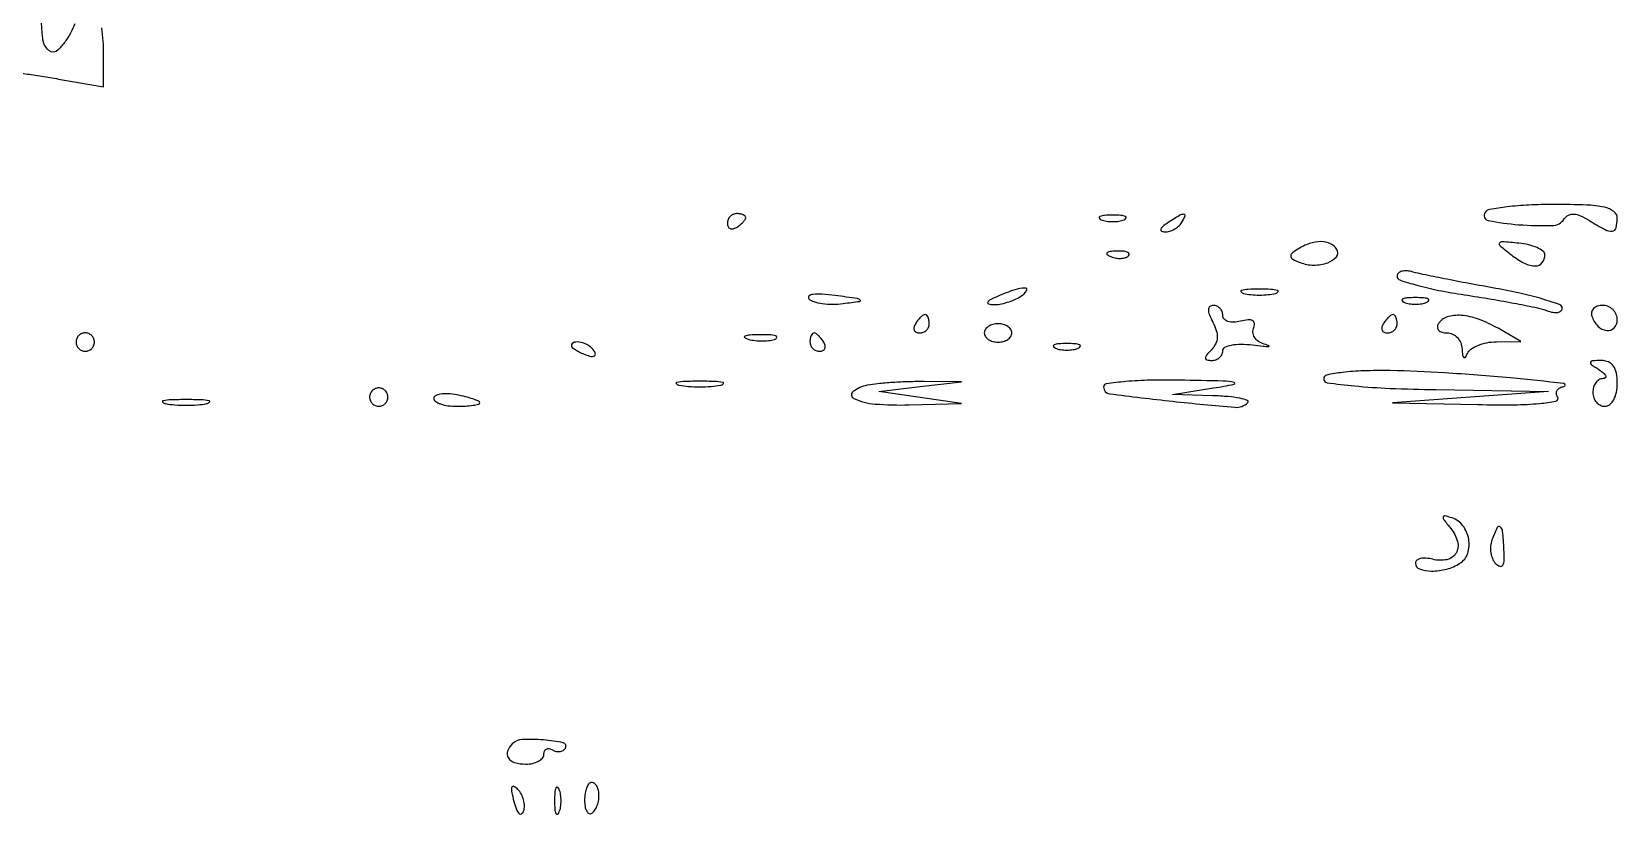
# Model space of a CAD drawing. Extents: x 0 to 448, y 25 to 639.
# Drawn here: x 275.2 to 448, y 387.5 to 472.8 of the extents above; entities that cross this region are included whole.
import ezdxf

# ---------------------------------------------------------------- set-up
doc = ezdxf.new("R2010")
doc.units = 0
doc.header["$MEASUREMENT"] = 0

msp = doc.modelspace()

# ---------------------------------------------------------------- linework, layer by layer
for points in [[(279.867662, 473.686451, -0.032705), (279.431418, 472.741643, -0.031135), (278.805146, 471.743169, -0.031904), (278.064401, 470.838751, -0.404338), (277.033287, 470.784784, -0.193192), (276.370947, 472.0793, -0.021299), (276.143732, 476.745768, -0.000997)], [(273.446401, 468.403899, -0.002163), (275.110497, 468.154396, -0.002159), (276.963592, 467.860158, -0.002399), (278.75, 467.559789), (283, 466.824204), (283, 470.330315, 0.015237), (282.95556, 471.788245, 0.014376), (282.822344, 473.269468, 0.014503)]]:
    msp.add_lwpolyline(points, format="xyb")
for points in [[(351, 451.940983, 0.108972), (351.078288, 451.586039, 0.182303), (351.29375, 451.3746, 0.161196), (351.6179, 451.343488, 0.082592), (352, 451.5, 0.029505), (352.382774, 451.768994, 0.035638), (352.70625, 452.066025, 0.038439), (352.934461, 452.34829, 0.151918), (353, 452.559017, 0.210953), (352.92554, 452.727648, 0.081139), (352.70625, 452.870461, 0.061769), (352.382849, 452.967655, 0.042167), (352, 453, 0.105053), (351.618444, 452.918938, 0.099167), (351.29375, 452.688914, 0.09642), (351.076123, 452.345238, 0.093332)], [(391.75, 452.337719, 0.057986), (392.320008, 452.181385, 0.037979), (393, 452.12966, 0.037979), (393.679992, 452.181385, 0.057986), (394.25, 452.337719, 0.174857), (394.459382, 452.525001, 0.447206), (394.398438, 452.693942, 0.078554), (393.89144, 452.810911, 0.017491), (393, 452.842105, 0.017491), (392.10856, 452.810911, 0.078554), (391.601562, 452.693942, 0.447206), (391.540618, 452.525001, 0.174857)], [(399, 452, 0.027275), (398.445888, 451.597454, 0.147021), (398.239151, 451.292684, 0.37991), (398.327599, 451.095709, 0.102799), (398.690983, 451.015313, 0.074131), (399.192374, 451.083483, 0.053889), (399.713662, 451.298248, 0.054031), (400.175433, 451.618541, 0.075854), (400.5, 452, 0.034464), (400.886554, 452.734105, 0.541951), (400.758161, 452.931144, 0.136158), (400.281145, 452.798791, 0.008108)], [(433.564587, 453.104504, 0.522879), (433.93231, 452.258426, 0.029789), (437.267491, 451.796313, 0.025799), (440.896837, 451.699987, 0.24341), (442.219487, 452.427, -0.127203), (442.670019, 452.827818, -0.135474), (443.247445, 452.947706, -0.08986), (443.993273, 452.762158, -0.032948), (444.955919, 452.25, 0.013856), (446.669492, 451.252644, 0.146366), (447.452705, 451.086752, 0.322104), (447.871255, 451.443003, 0.060677), (448, 452.5, 0.240366), (447.624899, 453.23519, 0.103972), (446.593169, 453.695973, 0.04468), (444.638084, 453.93873, 0.008559), (441.059017, 454, 0.01204), (438.359397, 453.934985, 0.017694), (435.994373, 453.736948, 0.013165), (434.087571, 453.458015, 0.214617)], [(413.166154, 449.123851, 0.034191), (412.531281, 448.657711, 0.265879), (412.410219, 448.325417, 0.234956), (412.631939, 448.02253, 0.027745), (413.416154, 447.670548, 0.091021), (414.916944, 447.389898, 0.08674), (416.446832, 447.652076, 0.13486), (417.379896, 448.305424, 0.321816), (417.435239, 449.104785, 0.149226), (416.731478, 449.723222, 0.105444), (415.696544, 449.948768, 0.084324), (414.453514, 449.743341, 0.058301)], [(436.459563, 448.509162, 0.046693), (437.897448, 447.584409, 0.121228), (439.086278, 447.29734, 0.229079), (439.828802, 447.660363, 0.179564), (440.106089, 448.525, 0.22412), (439.898061, 448.918837, 0.057062), (439.258132, 449.293682, 0.046934), (438.349312, 449.596958, 0.032652), (437.281089, 449.772641, 0.004659), (435.449351, 449.934996, 0.274972), (435.161098, 449.793044, 0.380971), (435.202509, 449.521738, 0.006622)], [(392.8125, 448.316886, 0.051402), (393.359369, 448.160852, 0.05415), (393.916927, 448.123424, 0.060344), (394.402231, 448.202593, 0.126455), (394.729167, 448.395833, 0.296942), (394.77538, 448.614691, 0.208169), (394.592839, 448.799335, 0.077125), (394.112848, 448.910055, 0.028489), (393.416667, 448.921053, 0.018894), (392.670344, 448.862007, 0.168741), (392.37858, 448.720685, 0.470617), (392.395823, 448.538436, 0.054073)], [(424, 446.188949, 0.321957), (424.301188, 445.769688, 0.013532), (426.156301, 445.20025, 0.01896), (428.526727, 444.638105, 0.011821), (431.340598, 444.151345, -0.004757), (434.27282, 443.686679, -0.005769), (437.012345, 443.193225, -0.004925), (439.305657, 442.729301, -0.039259), (440.340598, 442.422795, 0.045636), (440.976512, 442.243236, 0.08405), (441.512551, 442.234507, 0.133735), (441.864228, 442.390425, 0.225613), (442, 442.676005, 0.317734), (441.714734, 443.079592, 0.012137), (439.870313, 443.682508, 0.017852), (437.529127, 444.295204, 0.011156), (434.75, 444.852635, -0.002286), (431.845864, 445.381738, -0.002736), (429.115625, 445.907543, -0.002354), (426.819387, 446.374055, -0.017993), (425.75, 446.637029, 0.04887), (425.079774, 446.758607, 0.083303), (424.514063, 446.710726, 0.123464), (424.140525, 446.50843, 0.210208)], [(359.879084, 443.720916, 0.125777), (360.409135, 443.406666, 0.03685), (361.342255, 443.206558, 0.034474), (362.464453, 443.129383, 0.030966), (363.628178, 443.201823, 0.00364), (365.426323, 443.439398, 0.619159), (365.475091, 443.584911, 0.16175), (365.17432, 443.735683, 0.001592), (362.750907, 444.079094, 0.017045), (361.320931, 444.227622, 0.04841), (360.32021, 444.200259, 0.148104), (359.889627, 444.008926, 0.435813)], [(380.5, 444, 0.014925), (379.658129, 443.608071, 0.152377), (379.384577, 443.343886, 0.491407), (379.464625, 443.161267, 0.051935), (380, 443.085598, 0.053798), (380.682866, 443.134067, 0.029384), (381.5, 443.331527, 0.028934), (382.315929, 443.632796, 0.040566), (383, 444, 0.095694), (383.618131, 444.592871, 0.608383), (383.466394, 444.885992, 0.081911), (382.313446, 444.695838, 0.019739)], [(407.25, 444.310674, 0.039571), (408.047266, 444.168469, 0.024357), (409, 444.122029, 0.024357), (409.952734, 444.168469, 0.039571), (410.75, 444.310674, 0.161593), (411.00914, 444.478988, 0.542911), (410.957812, 444.633659, 0.052887), (410.251983, 444.740287, 0.011065), (409, 444.767997, 0.011065), (407.748017, 444.740287, 0.052887), (407.042188, 444.633659, 0.542911), (406.99086, 444.478988, 0.161593)], [(403.918012, 441.153196, -0.04812), (404.292184, 440.256297, -0.088719), (404.388144, 439.474241, -0.101995), (404.205339, 438.781962, -0.081163), (403.753196, 438.153196, 0.021305), (403.220877, 437.573472, 0.187336), (403.110147, 437.25, 0.341352), (403.272382, 437.056787, 0.053659), (403.8, 437, 0.085817), (404.25823, 437.079231, 0.09382), (404.6475, 437.307061, 0.100327), (404.907853, 437.64657, 0.114044), (405, 438.045313, -0.2778), (405.229824, 438.427041, -0.073276), (405.93027, 438.675316, -0.051316), (406.972763, 438.771289, -0.028364), (408.25, 438.685006, 0.005027), (409.414637, 438.551529, 0.03204), (410.008791, 438.527751, 0.792482), (410.023267, 438.596869, 0.050201), (409.673545, 438.719263, -0.073653), (409.013292, 438.985565, -0.098213), (408.530967, 439.413929, -0.116332), (408.300455, 439.934072, -0.138868), (408.348727, 440.466385, 0.096131), (408.444299, 441.007764, 0.265979), (408.253519, 441.328313, 0.158111), (407.766596, 441.427216, 0.035651), (406.925182, 441.270184, -0.053347), (406.188168, 441.159409, -0.087961), (405.565522, 441.242635, -0.125376), (405.154214, 441.499245, -0.193239), (405, 441.883369, 0.091566), (404.921274, 442.30965, 0.095872), (404.695915, 442.67199, 0.099491), (404.359772, 442.914461, 0.107049), (403.964816, 443, 0.171982), (403.590524, 442.867333, 0.219474), (403.430714, 442.542688, 0.102144), (403.532022, 441.980354, 0.0274)], [(424.75, 443.337719, 0.057986), (425.320008, 443.181385, 0.037979), (426, 443.12966, 0.037979), (426.679992, 443.181385, 0.057986), (427.25, 443.337719, 0.174857), (427.459382, 443.525001, 0.447206), (427.398438, 443.693942, 0.078554), (426.89144, 443.810911, 0.017491), (426, 443.842105, 0.017491), (425.10856, 443.810911, 0.078554), (424.601562, 443.693942, 0.447206), (424.540618, 443.525001, 0.174857)], [(445.229167, 441.8125, 0.113253), (445.877068, 440.749304, 0.165501), (446.846361, 440.257027, 0.244413), (447.653027, 440.540134, 0.190724), (448, 441.416667, 0.099038), (447.879125, 442.020927, 0.097945), (447.534896, 442.534896, 0.097945), (447.020927, 442.879125, 0.099038), (446.416667, 443, 0.077096), (445.841384, 442.910766, 0.119977), (445.414714, 442.651172, 0.144529), (445.204183, 442.264262, 0.134046)], [(371.5, 441, 0.082592), (371.343488, 440.6179, 0.161196), (371.3746, 440.29375, 0.182303), (371.586039, 440.078288, 0.108972), (371.940983, 440, 0.093332), (372.345238, 440.076123, 0.09642), (372.688914, 440.29375, 0.099167), (372.918938, 440.618444, 0.105053), (373, 441, 0.042167), (372.967655, 441.382849, 0.061769), (372.870461, 441.70625, 0.081139), (372.727648, 441.92554, 0.210953), (372.559017, 442, 0.151918), (372.34829, 441.934461, 0.038439), (372.066025, 441.70625, 0.035638), (371.768994, 441.382774, 0.029505)], [(379, 440, 0.148195), (379.115568, 439.618646, 0.098894), (379.440625, 439.29375, 0.082425), (379.926543, 439.074694, 0.064853), (380.5, 439, 0.064853), (381.073457, 439.074694, 0.082425), (381.559375, 439.29375, 0.098894), (381.884432, 439.618646, 0.148195), (382, 440, 0.148195), (381.884432, 440.381354, 0.098894), (381.559375, 440.70625, 0.082425), (381.073457, 440.925306, 0.064853), (380.5, 441, 0.064853), (379.926543, 440.925306, 0.082425), (379.440625, 440.70625, 0.098894), (379.115568, 440.381354, 0.148195)], [(422.5, 441, 0.082592), (422.343488, 440.6179, 0.161196), (422.3746, 440.29375, 0.182303), (422.586039, 440.078288, 0.108972), (422.940983, 440, 0.093332), (423.345238, 440.076123, 0.09642), (423.688914, 440.29375, 0.099167), (423.918938, 440.618444, 0.105053), (424, 441, 0.042167), (423.967655, 441.382849, 0.061769), (423.870461, 441.70625, 0.081139), (423.727648, 441.92554, 0.210953), (423.559017, 442, 0.151918), (423.34829, 441.934461, 0.038439), (423.066025, 441.70625, 0.035638), (422.768994, 441.382774, 0.029505)], [(428.5, 441, 0.139169), (428.392057, 440.620352, 0.191142), (428.521475, 440.29375, 0.138808), (428.889346, 440.073267, 0.066118), (429.440983, 440, -0.110003), (430.041918, 439.866172, -0.095339), (430.56523, 439.485937, -0.090429), (430.93067, 438.91827, -0.086849), (431.078947, 438.25, 0.021021), (431.137165, 437.583427, 0.185333), (431.275306, 437.327933, 0.449116), (431.45138, 437.351958, 0.051902), (431.662281, 437.75, -0.14514), (432.045691, 438.232169, -0.056463), (432.801837, 438.643222, -0.049692), (433.775759, 438.929427, -0.043335), (434.833333, 439.035435), (437.5, 439.070871), (435, 440.5, 0.041492), (432.882969, 441.487303, 0.069277), (430.965731, 441.906192, 0.094398), (429.452373, 441.7368, 0.181328)], [(280, 439, 0.099038), (280.076342, 438.618362, 0.097945), (280.29375, 438.29375, 0.097945), (280.618362, 438.076342, 0.099038), (281, 438, 0.099038), (281.381638, 438.076342, 0.097945), (281.70625, 438.29375, 0.097945), (281.923658, 438.618362, 0.099038), (282, 439, 0.099038), (281.923658, 439.381638, 0.097945), (281.70625, 439.70625, 0.097945), (281.381638, 439.923658, 0.099038), (281, 440, 0.099038), (280.618362, 439.923658, 0.097945), (280.29375, 439.70625, 0.097945), (280.076342, 439.381638, 0.099038)], [(334, 438.606989, 0.2252), (334.088769, 438.419896, 0.029412), (334.455882, 438.154486, 0.029555), (334.957462, 437.875192, 0.020646), (335.551938, 437.618443, 0.036408), (336.131719, 437.443138, 0.155351), (336.487528, 437.474315, 0.32948), (336.606889, 437.674071, 0.1144), (336.492921, 438.011454, 0.115814), (335.901891, 438.603931, 0.080554), (335.026239, 438.969265, 0.115534), (334.291154, 438.972535, 0.349578)], [(353.269032, 439.307009, 0.037336), (354.036634, 439.167106, 0.029507), (354.880008, 439.127736, 0.030339), (355.671085, 439.185595, 0.06278), (356.269032, 439.344063, 0.31318), (356.386009, 439.52287, 0.333666), (356.257153, 439.684921, 0.052471), (355.580113, 439.787295, 0.014395), (354.5, 439.805051, 0.012823), (353.431793, 439.764444, 0.080377), (352.900903, 439.643467, 0.597527), (352.883358, 439.48334, 0.087174)], [(360, 439, 0.105053), (360.081062, 438.618444, 0.099167), (360.311086, 438.29375, 0.09642), (360.654762, 438.076123, 0.093332), (361.059017, 438, 0.108972), (361.413961, 438.078288, 0.182303), (361.6254, 438.29375, 0.161196), (361.656512, 438.6179, 0.082592), (361.5, 439, 0.029505), (361.231006, 439.382774, 0.035638), (360.933975, 439.70625, 0.038439), (360.65171, 439.934461, 0.151918), (360.440983, 440, 0.210953), (360.272352, 439.92554, 0.081139), (360.129539, 439.70625, 0.061769), (360.032345, 439.382849, 0.042167)], [(386.75, 438.337719, 0.057986), (387.320008, 438.181385, 0.037979), (388, 438.12966, 0.037979), (388.679992, 438.181385, 0.057986), (389.25, 438.337719, 0.174857), (389.459382, 438.525001, 0.447206), (389.398438, 438.693942, 0.078554), (388.89144, 438.810911, 0.017491), (388, 438.842105, 0.017491), (387.10856, 438.810911, 0.078554), (386.601562, 438.693942, 0.447206), (386.540618, 438.525001, 0.174857)], [(416, 435, 0.376401), (416.383421, 434.562835, 0.008566), (419.359076, 434.223124, 0.013807), (423.236931, 433.955409, 0.006527), (428.25, 433.813697), (440.5, 433.627394), (432, 433), (423.5, 432.372606), (432.809017, 432.186303, 0.007315), (436.792178, 432.164874, 0.021029), (439.552374, 432.306602, 0.027228), (441.313897, 432.568859, 0.521289), (441.5, 433, -0.11451), (441.367429, 433.392737, -0.160768), (441.448037, 433.751043, -0.14382), (441.737971, 434.01846, -0.086054), (442.190983, 434.152487, 0.889264), (442.191345, 434.47393, 0.006776), (436.352855, 435.087271, 0.006757), (429.176435, 435.645306, 0.011993), (423.25, 435.883116, 0.01164), (420.344007, 435.862314, 0.022698), (418.033279, 435.686767, 0.020661), (416.332144, 435.407826, 0.355694)], [(446, 436, -0.030864), (446.509057, 435.624579, -0.118892), (446.741146, 435.310881, -0.342256), (446.687626, 435.109062, -0.160847), (446.416667, 435.015313, 0.136523), (446.003494, 434.894038, 0.098631), (445.651562, 434.563873, 0.085103), (445.414597, 434.074412, 0.070386), (445.333333, 433.5, 0.087646), (445.434507, 432.927262, 0.094518), (445.725, 432.440625, 0.100101), (446.158026, 432.115099, 0.111732), (446.666667, 432, 0.175719), (447.185356, 432.188095, 0.096565), (447.616667, 432.71875, 0.073637), (447.904031, 433.52356, 0.049024), (448, 434.5, 0.045188), (447.89817, 435.624446, 0.108672), (447.576531, 436.391339, 0.141313), (447.027001, 436.832474, 0.101445), (446.25, 436.984687, 0.011938), (445.271084, 436.952739, 0.327416), (445.083458, 436.798096, 0.309569), (445.169589, 436.563444, 0.011213)], [(312, 433, 0.099038), (312.076342, 432.618362, 0.097945), (312.29375, 432.29375, 0.097945), (312.618362, 432.076342, 0.099038), (313, 432, 0.099038), (313.381638, 432.076342, 0.097945), (313.70625, 432.29375, 0.097945), (313.923658, 432.618362, 0.099038), (314, 433, 0.099038), (313.923658, 433.381638, 0.097945), (313.70625, 433.70625, 0.097945), (313.381638, 433.923658, 0.099038), (313, 434, 0.099038), (312.618362, 433.923658, 0.097945), (312.29375, 433.70625, 0.097945), (312.076342, 433.381638, 0.099038)], [(345.75, 434.294267, 0.029693), (346.774707, 434.159351, 0.017887), (348, 434.115502, 0.017887), (349.225293, 434.159351, 0.029693), (350.25, 434.294267, 0.142433), (350.560023, 434.453014, 0.611425), (350.517188, 434.600334, 0.039503), (349.61149, 434.701569, 0.008087), (348, 434.727636, 0.008087), (346.38851, 434.701569, 0.039503), (345.482812, 434.600334, 0.611425), (345.439977, 434.453014, 0.142433)], [(366.235169, 434.292323, 0.115937), (364.706277, 433.608219, 0.563309), (364.786756, 432.85744, 0.090193), (367.10186, 432.246269, 0.026154), (370.809017, 432.150194), (376.5, 432.300387), (372, 432.96487), (367.5, 433.629353), (372, 434.139969), (376.5, 434.650586), (372.5, 434.689111, 0.009869), (370.802521, 434.671956, 0.008352), (369.009706, 434.588446, 0.008445), (367.377891, 434.457391, 0.023219)], [(392, 434.117488, 0.377359), (392.668396, 433.357977, 0.004813), (399.530541, 432.54571, 0.00592), (406.32259, 431.889225, 0.220973), (407.741044, 432.40771, 0.552158), (407.686786, 432.646307, 0.036626), (406.861952, 432.870134, 0.02641), (405.57071, 433.050718, 0.013038), (403.916667, 433.150194), (399.5, 433.300387), (404, 434, 0.010539), (406.223271, 434.393808, 0.809635), (406.22602, 434.601623, 0.049632), (405.054612, 434.747234, 0.001571), (400.25, 434.849806, 0.010035), (397.08681, 434.843903, 0.016651), (394.423437, 434.696643, 0.010623), (392.302891, 434.462912, 0.376338)], [(289.75, 432.294267, 0.029693), (290.774707, 432.159351, 0.017887), (292, 432.115502, 0.017887), (293.225293, 432.159351, 0.029693), (294.25, 432.294267, 0.142433), (294.560023, 432.453014, 0.611425), (294.517188, 432.600334, 0.039503), (293.61149, 432.701569, 0.008087), (292, 432.727636, 0.008087), (290.38851, 432.701569, 0.039503), (289.482812, 432.600334, 0.611425), (289.439977, 432.453014, 0.142433)], [(319, 432.861328, 0.249889), (319.176307, 432.530586, 0.064968), (319.734375, 432.253015, 0.050289), (320.542347, 432.062724, 0.032714), (321.5, 432, 0.014412), (322.458419, 432.027631, 0.023639), (323.265625, 432.11263, 0.020244), (323.880837, 432.232649, 0.347462), (324, 432.383423, 0.300822), (323.885601, 432.556361, 0.017542), (323.265625, 432.7946, 0.021857), (322.4582, 433.033865, 0.013875), (321.5, 433.244751, 0.031701), (320.541823, 433.365641, 0.053628), (319.734375, 433.329256, 0.076393), (319.183445, 433.156008, 0.285831)], [(429.83609, 418.706426, -0.1049), (430.585482, 417.270391, -0.201166), (430.426126, 416.003176, -0.213869), (429.429652, 415.280777, -0.115932), (427.887141, 415.319262, 0.043566), (427.164183, 415.442396, 0.074391), (426.554348, 415.401546, 0.111697), (426.149644, 415.212074, 0.231629), (426, 414.90638, 0.318083), (426.451186, 414.26891, 0.083837), (427.753766, 414.043082, 0.065828), (429.40239, 414.253734, 0.076725), (430.848393, 414.88514, 0.173352), (431.691893, 415.966046, 0.122935), (431.807737, 417.513575, 0.118227), (431.178492, 418.980216, 0.153977), (430, 419.829755, 0.019688), (429.195898, 420.06069, 0.442441), (429.016746, 419.940009, 0.203305), (429.097564, 419.631556, 0.008154)], [(434.335833, 417.432783, 0.072151), (434.18293, 416.756502, 0.060791), (434.214613, 416.022418, 0.062889), (434.417205, 415.343958, 0.092666), (434.767686, 414.832314, 0.117084), (435.209489, 414.560048, 0.358471), (435.51453, 414.678088, 0.123238), (435.670697, 415.246929, 0.02013), (435.650468, 416.398826, 0.008343), (435.50191, 418.389247, 0.206137), (435.244268, 418.863375, 0.482536), (434.911605, 418.784535, 0.018134)], [(327.547907, 395.214573, 0.111793), (327.033511, 394.399069, 0.234262), (327.121144, 393.673198, 0.179923), (327.809332, 393.16679, 0.0697), (329, 393, 0.050979), (329.765275, 393.07823, 0.070927), (330.4125, 393.311086, 0.09101), (330.847664, 393.654781, 0.182172), (331, 394.059017, -0.098926), (331.071817, 394.418448, -0.176081), (331.273452, 394.637945, -0.169366), (331.57557, 394.681645, -0.090666), (331.930902, 394.542705, 0.082454), (332.322918, 394.382005, 0.092422), (332.73004, 394.365637, 0.100632), (333.088602, 394.494384, 0.118527), (333.34415, 394.747829, 0.518548), (333.101039, 395.317786, 0.032641), (330.969437, 395.630382, 0.029406), (328.61741, 395.681091, 0.189252)], [(335.428571, 389.073419, 0.039538), (335.484398, 388.368544, 0.085489), (335.659375, 387.855415, 0.161426), (335.917433, 387.614282, 0.251349), (336.214286, 387.632436, 0.106803), (336.515511, 387.922412, 0.051141), (336.769196, 388.398678, 0.04742), (336.941764, 388.971796, 0.049465), (337, 389.559017, 0.05256), (336.941884, 390.110336, 0.072414), (336.769196, 390.576711, 0.092326), (336.514141, 390.889977, 0.177669), (336.214286, 391, 0.223398), (335.913499, 390.85855, 0.076248), (335.659375, 390.434067, 0.057994), (335.486054, 389.811155, 0.0389)], [(327.731213, 388.919841, 0.02593), (328.004403, 388.059974, 0.106885), (328.298474, 387.603634, 0.353106), (328.564152, 387.575227, 0.170804), (328.787763, 387.86329, 0.085105), (328.8766, 388.443426, 0.059552), (328.7862, 389.100047, 0.058506), (328.539971, 389.729912, 0.0741), (328.16845, 390.23155, 0.069225), (327.72933, 390.563414, 0.470166), (327.508441, 390.477725, 0.131195), (327.479614, 390.004581, 0.013933)], [(332.157895, 389, 0.017491), (332.189089, 388.10856, 0.078554), (332.306058, 387.601562, 0.447206), (332.474999, 387.540618, 0.174857), (332.662281, 387.75, 0.057986), (332.818615, 388.320008, 0.037979), (332.87034, 389, 0.037979), (332.818615, 389.679992, 0.057986), (332.662281, 390.25, 0.174857), (332.474999, 390.459382, 0.447206), (332.306058, 390.398438, 0.078554), (332.189089, 389.89144, 0.017491)]]:
    msp.add_lwpolyline(points, format="xyb", close=True)

doc.saveas('drawing.dxf')
